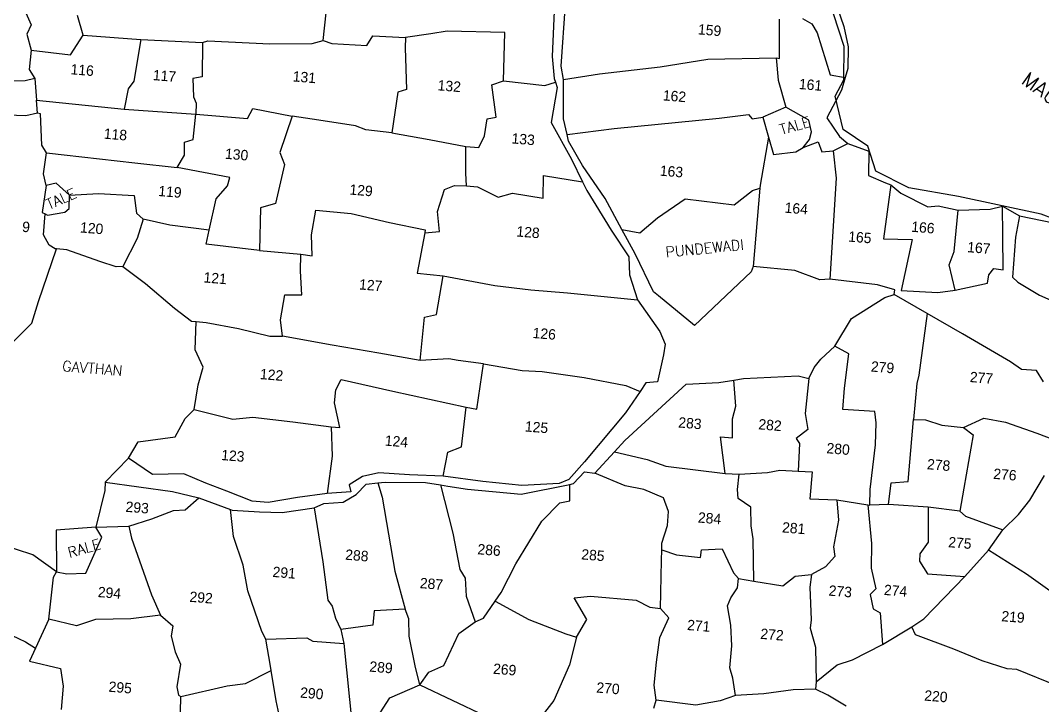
# Model space of a CAD drawing. Header units: metres. Extents: x 286999 to 289862, y 2087634 to 2091131.
# Drawn here: x 287755 to 288663, y 2089744 to 2090353 of the extents above; entities that cross this region are included whole.
import ezdxf
from ezdxf.enums import TextEntityAlignment as Align

# ---------------------------------------------------------------- set-up
doc = ezdxf.new("R2010")
doc.units = ezdxf.units.M
doc.header["$LTSCALE"] = 10
doc.header["$MEASUREMENT"] = 0
for name, color, linetype in [('OFF', 1, 'Continuous'), ('POLY_PARCEL', 6, 'Continuous'), ('POLY_ROAD', 30, 'Continuous'), ('POLY_WATER', 4, 'Continuous'), ('TEXT_MAPIN', 7, 'Continuous'), ('TEXT_MAPOUT', 7, 'Continuous'), ('TEXT_PARCEL', 7, 'Continuous'), ('V_BOUND_LINE', 7, 'Continuous'), ('VILLAGE BOUNDRY', 15, 'Continuous')]:
    doc.layers.add(name, color=color, linetype=linetype)
doc.styles.get("Standard").update_dxf_attribs({"font": 'simplex.shx'})
doc.styles.add('TEXT_MAP', font='')
doc.styles.get('TEXT_MAP').set_extended_font_data('Kruti Dev 050')

msp = doc.modelspace()

# ---------------------------------------------------------------- linework, layer by layer
at = {"layer": 'OFF'}
msp.add_line((287850.93, 2089963.65), (287830.01, 2089942.36), dxfattribs=at)
at = {"layer": 'POLY_PARCEL'}
for p, q in [((288023.72, 2090334.99), (288028.38, 2090377.38)), ((287759.66, 2090359.7), (287764.34, 2090349.02)), ((287810.72, 2090339.69), (287805.42, 2090357.15)), ((288429.41, 2090318.97), (288429.28, 2090353.81)), ((288449.67, 2090354.46), (288458.01, 2090349.82)), ((287764.34, 2090349.02), (287760.48, 2090340.63)), ((288458.01, 2090349.82), (288462.91, 2090341.89)), ((287760.48, 2090340.63), (287764.47, 2090326.44)), ((287799.4, 2090322.4), (287810.72, 2090339.69)), ((287810.72, 2090339.69), (287861.75, 2090335.97)), ((287861.75, 2090335.97), (287855.54, 2090298.86)), ((287861.75, 2090335.97), (287916.58, 2090333.07)), ((288062.59, 2090330.62), (288068.05, 2090339.28)), ((288068.05, 2090339.28), (288097, 2090337.58)), ((288097, 2090337.58), (288096.65, 2090328.5)), ((288119.46, 2090340.89), (288097, 2090337.58)), ((288133.92, 2090343.27), (288119.46, 2090340.89)), ((288185.34, 2090342.23), (288133.92, 2090343.27)), ((288184.2, 2090299.16), (288185.34, 2090342.23)), ((288462.91, 2090341.89), (288474.51, 2090304.51)), ((287764.47, 2090326.44), (287762.66, 2090309.17)), ((287764.47, 2090326.44), (287799.4, 2090322.4)), ((287916.58, 2090333.07), (287916.47, 2090302.59)), ((287916.58, 2090333.07), (287921.47, 2090334.65)), ((287921.47, 2090334.65), (287976.34, 2090332.14)), ((287976.34, 2090332.14), (288013.99, 2090332.22)), ((288013.99, 2090332.22), (288023.72, 2090334.99)), ((288023.72, 2090334.99), (288031.43, 2090332.38)), ((288031.43, 2090332.38), (288062.59, 2090330.62)), ((288096.65, 2090328.5), (288097.99, 2090291.56)), ((288323.28, 2090311.49), (288365.62, 2090318.46)), ((288365.62, 2090318.46), (288426.26, 2090319.69)), ((288426.26, 2090319.69), (288428.3, 2090299.81)), ((288426.26, 2090319.69), (288429.41, 2090318.97)), ((287762.66, 2090309.17), (287767.56, 2090301.24)), ((288269.35, 2090305.36), (288323.28, 2090311.49)), ((287759.07, 2090299.17), (287710.66, 2090298.37)), ((287767.56, 2090301.24), (287759.07, 2090299.17)), ((287767.56, 2090301.24), (287769.23, 2090281.87)), ((287916.47, 2090302.59), (287908.04, 2090301.3)), ((287908.04, 2090301.3), (287908.69, 2090285.01)), ((288173.61, 2090295.67), (288184.2, 2090299.16)), ((288184.2, 2090299.16), (288220.7, 2090294.98)), ((288237.56, 2090300.38), (288269.35, 2090305.36)), ((288428.3, 2090299.81), (288435.11, 2090275.83)), ((288474.51, 2090304.51), (288487.81, 2090302.23)), ((287850.63, 2090292.13), (287847.03, 2090273.92)), ((287855.54, 2090298.86), (287850.63, 2090292.13)), ((288097.99, 2090291.56), (288090.25, 2090289.03)), ((288177.59, 2090266.83), (288173.61, 2090295.67)), ((288220.7, 2090294.98), (288230.29, 2090297.82)), ((287769.87, 2090270.33), (287769.23, 2090281.87)), ((287769.23, 2090281.87), (287847.03, 2090273.92)), ((287908.69, 2090285.01), (287910.99, 2090279.27)), ((288090.25, 2090289.03), (288084.93, 2090253.03)), ((287847.03, 2090273.92), (287910.64, 2090269.52)), ((287910.99, 2090279.27), (287910.64, 2090269.52)), ((287956.69, 2090265.75), (287961.37, 2090274.48)), ((287961.37, 2090274.48), (287996.2, 2090267.81)), ((287759.77, 2090267.99), (287724.62, 2090269.28)), ((287769.87, 2090270.33), (287759.77, 2090267.99)), ((287772.59, 2090269.71), (287769.87, 2090270.33)), ((287773.88, 2090241.89), (287772.59, 2090269.71)), ((287908.41, 2090247.13), (287910.64, 2090269.52)), ((287910.64, 2090269.52), (287956.69, 2090265.75)), ((287996.2, 2090267.81), (287985.23, 2090235.45)), ((288020.08, 2090264.28), (287996.2, 2090267.81)), ((288052.55, 2090259.24), (288020.08, 2090264.28)), ((288167.12, 2090250.26), (288169.56, 2090265.51)), ((288169.56, 2090265.51), (288177.59, 2090266.83)), ((288282.58, 2090256.84), (288375.74, 2090265.94)), ((288375.74, 2090265.94), (288401.93, 2090269.3)), ((288401.93, 2090269.3), (288405.05, 2090265.38)), ((288405.05, 2090265.38), (288414.52, 2090266.98)), ((288061.77, 2090255.72), (288052.55, 2090259.24)), ((288084.93, 2090253.03), (288061.77, 2090255.72)), ((288240.68, 2090251.35), (288282.58, 2090256.84)), ((287900.53, 2090233.13), (287900.68, 2090244.6)), ((287900.68, 2090244.6), (287908.41, 2090247.13)), ((288084.93, 2090253.03), (288118.13, 2090247.15)), ((288118.13, 2090247.15), (288150.51, 2090240.93)), ((288162.31, 2090239.97), (288167.12, 2090250.26)), ((288419.62, 2090248.94), (288412.2, 2090206.34)), ((288450.28, 2090239.98), (288463.86, 2090244.9)), ((288463.86, 2090244.9), (288467.09, 2090235.92)), ((287778.09, 2090235.21), (287773.88, 2090241.89)), ((287985.23, 2090235.45), (287989.51, 2090224.8)), ((288150.54, 2090217.17), (288150.51, 2090240.93)), ((288150.51, 2090240.93), (288162.31, 2090239.97)), ((288467.09, 2090235.92), (288477.09, 2090237.08)), ((288477.09, 2090237.08), (288490.03, 2090243.44)), ((288477.09, 2090237.08), (288479.85, 2090212.7)), ((287775.36, 2090216.42), (287778.09, 2090235.21)), ((287778.09, 2090235.21), (287856.61, 2090226.41)), ((287856.61, 2090226.41), (287894.09, 2090222.17)), ((287894.09, 2090222.17), (287900.53, 2090233.13)), ((287940.9, 2090213.19), (287894.09, 2090222.17)), ((287989.51, 2090224.8), (287981.4, 2090190.08)), ((287777.74, 2090206.03), (287775.36, 2090216.42)), ((287938.71, 2090205.85), (287940.9, 2090213.19)), ((288151.08, 2090205.78), (288150.54, 2090217.17)), ((288219.31, 2090194.73), (288219.77, 2090214.89)), ((288219.77, 2090214.89), (288254.35, 2090209.31)), ((288479.85, 2090212.7), (288474.11, 2090122.81)), ((287928.66, 2090194.39), (287938.71, 2090205.85)), ((288125.44, 2090182.93), (288131.8, 2090202.6)), ((288131.8, 2090202.6), (288140.42, 2090206.25)), ((288140.42, 2090206.25), (288151.08, 2090205.78)), ((288151.08, 2090205.78), (288161.11, 2090205.04)), ((288161.11, 2090205.04), (288179.36, 2090195.62)), ((288179.36, 2090195.62), (288191.95, 2090199.35)), ((288191.95, 2090199.35), (288219.31, 2090194.73)), ((288388.98, 2090188.84), (288405.49, 2090201.75)), ((288405.49, 2090201.75), (288411.99, 2090203.88)), ((288411.99, 2090203.88), (288406.08, 2090134)), ((288412.2, 2090206.34), (288411.99, 2090203.88)), ((288528.29, 2090206.73), (288521.78, 2090158.59)), ((287798.36, 2090197.5), (287824.25, 2090198.96)), ((287824.25, 2090198.96), (287855.81, 2090197.17)), ((287855.81, 2090197.17), (287858.09, 2090181.54)), ((287922.41, 2090166.39), (287928.66, 2090194.39)), ((287981.4, 2090190.08), (287968.03, 2090186.42)), ((288321.08, 2090177.37), (288345.45, 2090194.38)), ((288345.45, 2090194.38), (288388.98, 2090188.84)), ((287775.28, 2090162.18), (287776.69, 2090180.96)), ((287858.09, 2090181.54), (287864, 2090176.3)), ((287968.03, 2090186.42), (287967.3, 2090148.46)), ((288013.61, 2090162.38), (288017.38, 2090184.25)), ((288017.38, 2090184.25), (288048.83, 2090181.28)), ((288048.83, 2090181.28), (288082.66, 2090173.36)), ((288127.17, 2090165.36), (288125.44, 2090182.93)), ((288584.66, 2090147.5), (288588.21, 2090184.13)), ((288627.83, 2090161.79), (288627.63, 2090187.9)), ((287864, 2090176.3), (287858.62, 2090158.92)), ((287887.72, 2090170.8), (287864, 2090176.3)), ((288082.66, 2090173.36), (288114.61, 2090166.79)), ((288305.32, 2090164.01), (288321.08, 2090177.37)), ((288642.57, 2090179.27), (288639.18, 2090160.07)), ((287922.41, 2090166.39), (287887.72, 2090170.8)), ((287919.81, 2090153.94), (287922.41, 2090166.39)), ((288114.13, 2090164.2), (288107.49, 2090128.17)), ((288114.61, 2090166.79), (288114.13, 2090164.2)), ((288114.13, 2090164.2), (288127.17, 2090165.36)), ((288289.39, 2090166.94), (288305.32, 2090164.01)), ((287780.48, 2090153.04), (287775.28, 2090162.18)), ((287858.62, 2090158.92), (287845.9, 2090134.22)), ((287967.3, 2090148.46), (287919.81, 2090153.94)), ((288014.06, 2090143.73), (288013.61, 2090162.38)), ((288521.78, 2090158.59), (288547.1, 2090158.1)), ((288547.1, 2090158.1), (288537.46, 2090112.95)), ((288628.11, 2090131.27), (288627.83, 2090161.79)), ((288639.18, 2090160.07), (288636.28, 2090124.66)), ((287770.76, 2090102.95), (287786.87, 2090149.75)), ((287785.76, 2090149.84), (287780.48, 2090153.04)), ((287786.87, 2090149.75), (287785.76, 2090149.84)), ((287796, 2090149), (287786.87, 2090149.75)), ((287825.27, 2090138.69), (287796, 2090149)), ((287967.3, 2090148.46), (288003.86, 2090144.96)), ((288003.82, 2090129.92), (288003.86, 2090144.96)), ((288003.86, 2090144.96), (288014.06, 2090143.73)), ((288580.12, 2090135.6), (288584.66, 2090147.5)), ((287839.93, 2090133.92), (287825.27, 2090138.69)), ((288585.4, 2090112.99), (288580.12, 2090135.6)), ((287845.9, 2090134.22), (287839.93, 2090133.92)), ((287845.9, 2090134.22), (287866.06, 2090119.11)), ((288004.87, 2090108.85), (288003.82, 2090129.92)), ((288107.49, 2090128.17), (288130.4, 2090125.74)), ((288614.06, 2090119.35), (288615.45, 2090126.76)), ((288615.45, 2090126.76), (288619.87, 2090132.34)), ((288619.87, 2090132.34), (288628.11, 2090131.27)), ((287866.06, 2090119.11), (287891.61, 2090097.22)), ((288124.42, 2090091.39), (288130.4, 2090125.74)), ((288130.4, 2090125.74), (288176.46, 2090117.22)), ((288585.4, 2090112.99), (288614.06, 2090119.35)), ((288636.28, 2090124.66), (288641.26, 2090120.22)), ((288641.26, 2090120.22), (288660.53, 2090108.75)), ((287986.01, 2090086.63), (287989.82, 2090108.89)), ((287989.82, 2090108.89), (288004.87, 2090108.85)), ((288176.46, 2090117.22), (288208.24, 2090113.43)), ((288208.24, 2090113.43), (288240.91, 2090110.76)), ((288240.91, 2090110.76), (288303.19, 2090104.64)), ((288560.54, 2090092.32), (288531.16, 2090109.24)), ((288537.46, 2090112.95), (288570.19, 2090111.06)), ((288570.19, 2090111.06), (288585.4, 2090112.99)), ((288660.53, 2090108.75), (288688.42, 2090096.17)), ((287764.82, 2090083.63), (287770.76, 2090102.95)), ((287891.61, 2090097.22), (287906.91, 2090085.67)), ((288113.93, 2090089.08), (288124.42, 2090091.39)), ((288560.54, 2090092.32), (288553.17, 2090037.46)), ((288591.84, 2090074.29), (288560.54, 2090092.32)), ((287748.41, 2090067.15), (287764.82, 2090083.63)), ((287906.91, 2090085.67), (287910.98, 2090085.21)), ((287910.11, 2090060.18), (287910.98, 2090085.21)), ((287910.98, 2090085.21), (287919.86, 2090084.22)), ((287919.86, 2090084.22), (287948.76, 2090079.08)), ((287987.73, 2090072.08), (287986.01, 2090086.63)), ((288109.99, 2090050.59), (288113.93, 2090089.08)), ((287948.76, 2090079.08), (287976.32, 2090072.07)), ((287976.32, 2090072.07), (287987.73, 2090072.08)), ((288031.85, 2090064.11), (287987.73, 2090072.08)), ((288634.58, 2090049.41), (288591.84, 2090074.29)), ((288073.28, 2090057.16), (288031.85, 2090064.11)), ((288490.9, 2090056.65), (288478.63, 2090063.38)), ((287917.15, 2090044.56), (287910.11, 2090060.18)), ((288109.99, 2090050.59), (288073.28, 2090057.16)), ((288487.2, 2090026.06), (288490.9, 2090056.65)), ((288135.46, 2090052.07), (288109.99, 2090050.59)), ((288143.67, 2090050.61), (288135.46, 2090052.07)), ((288166.4, 2090047.56), (288143.67, 2090050.61)), ((288160.33, 2090007.27), (288166.4, 2090047.56)), ((288166.4, 2090047.56), (288200.77, 2090041.58)), ((288644.33, 2090042.67), (288634.58, 2090049.41)), ((287912.71, 2090029.08), (287917.15, 2090044.56)), ((288200.77, 2090041.58), (288218.55, 2090040.92)), ((288218.55, 2090040.92), (288255.75, 2090035.5)), ((288553.17, 2090037.46), (288551.37, 2090030.08)), ((288657.71, 2090041.57), (288644.33, 2090042.67)), ((288664.09, 2090031.73), (288657.71, 2090041.57)), ((287909.34, 2090007.18), (287912.71, 2090029.08)), ((288035.17, 2090024.61), (288039.88, 2090033.72)), ((288039.88, 2090033.72), (288085.78, 2090023.24)), ((288255.75, 2090035.5), (288292.82, 2090028.5)), ((288292.82, 2090028.5), (288305.4, 2090022.91)), ((288390.64, 2090010.06), (288388.78, 2090033.22)), ((288455.55, 2090034.66), (288452.08, 2090003.6)), ((288551.37, 2090030.08), (288548.37, 2089998.25)), ((288033.82, 2090012.84), (288035.17, 2090024.61)), ((288085.78, 2090023.24), (288150.98, 2090009.22)), ((288485.66, 2090007.18), (288487.2, 2090026.06)), ((288038.77, 2089991.05), (288033.82, 2090012.84)), ((288146.9, 2089973.92), (288150.98, 2090009.22)), ((288150.98, 2090009.22), (288160.33, 2090007.27)), ((288387.74, 2089998.82), (288390.64, 2090010.06)), ((287901.15, 2089999.14), (287909.34, 2090007.18)), ((287909.34, 2090007.18), (287943.49, 2089998.45)), ((287943.49, 2089998.45), (287961.46, 2090000.15)), ((287961.46, 2090000.15), (287996.78, 2089996.07)), ((288452.08, 2090003.6), (288454.47, 2089989.14)), ((288514.03, 2090005.26), (288485.66, 2090007.18)), ((288515.19, 2089995.26), (288514.03, 2090005.26)), ((288592.95, 2089991.04), (288611.07, 2089999.45)), ((288611.07, 2089999.45), (288630.2, 2089995.91)), ((287892.23, 2089982.64), (287901.15, 2089999.14)), ((287996.78, 2089996.07), (288030.9, 2089991.69)), ((288030.9, 2089991.69), (288038.77, 2089991.05)), ((288030.9, 2089991.69), (288031.71, 2089965.49)), ((288387.53, 2089981.81), (288387.74, 2089998.82)), ((288514.76, 2089975.5), (288515.19, 2089995.26)), ((288543.8, 2089943.03), (288548.37, 2089998.25)), ((288548.37, 2089998.25), (288559.03, 2089997.77)), ((288559.03, 2089997.77), (288573.7, 2089993.01)), ((288573.7, 2089993.01), (288592.95, 2089991.04)), ((288592.95, 2089991.04), (288601.49, 2089984.64)), ((288630.2, 2089995.91), (288657.92, 2089986.12)), ((287859.38, 2089978.2), (287892.23, 2089982.64)), ((288380.99, 2089950.27), (288376.91, 2089982.68)), ((288376.91, 2089982.68), (288387.53, 2089981.81)), ((288454.47, 2089989.14), (288444.31, 2089981.26)), ((288444.31, 2089981.26), (288447.11, 2089976.68)), ((288601.49, 2089984.64), (288593.23, 2089937)), ((288657.92, 2089986.12), (288685.63, 2089975.33)), ((287850.93, 2089963.65), (287859.38, 2089978.2)), ((288134.61, 2089968.98), (288146.9, 2089973.92)), ((288447.11, 2089976.68), (288445.9, 2089952.23)), ((288509.94, 2089935.9), (288514.76, 2089975.5)), ((288031.71, 2089965.49), (288027.53, 2089932.33)), ((288130.36, 2089947.9), (288134.61, 2089968.98)), ((288282.63, 2089969.33), (288311.87, 2089962.65)), ((288311.87, 2089962.65), (288328.41, 2089956.55)), ((288328.41, 2089956.55), (288380.99, 2089950.27)), ((288292.14, 2089939.32), (288265.27, 2089950.39)), ((288380.99, 2089950.27), (288393.62, 2089949.63)), ((288392.1, 2089935.89), (288393.62, 2089949.63)), ((288393.62, 2089949.63), (288418.7, 2089951.14)), ((288418.7, 2089951.14), (288429.56, 2089953.02)), ((288429.56, 2089953.02), (288445.9, 2089952.23)), ((288445.9, 2089952.23), (288458.52, 2089951.59)), ((288458.52, 2089951.59), (288456.17, 2089927.63)), ((288651.92, 2089926.6), (288664.81, 2089948.52)), ((287830.01, 2089942.36), (287829.7, 2089935.09)), ((288072.45, 2089941.87), (288076.17, 2089929.21)), ((288128.16, 2089939.98), (288139.14, 2089897.09)), ((288242.92, 2089925.82), (288242.98, 2089940.51)), ((288308.9, 2089935.97), (288292.14, 2089939.32)), ((288326.13, 2089928.62), (288308.9, 2089935.97)), ((288392.64, 2089927.93), (288392.1, 2089935.89)), ((288509.6, 2089922.07), (288509.94, 2089935.9)), ((288526.29, 2089922.68), (288528.65, 2089941.89)), ((288528.65, 2089941.89), (288543.8, 2089943.03)), ((288593.23, 2089937), (288589.59, 2089916.71)), ((287829.7, 2089935.09), (287821.91, 2089902.59)), ((287901.19, 2089917.75), (287913.3, 2089928.51)), ((288076.17, 2089929.21), (288087.42, 2089863.35)), ((288330.67, 2089916.37), (288326.13, 2089928.62)), ((288403.9, 2089920.28), (288392.64, 2089927.93)), ((288456.17, 2089927.63), (288480.27, 2089926.84)), ((288480.27, 2089926.84), (288481.93, 2089908.69)), ((288480.27, 2089926.84), (288507.8, 2089922.36)), ((288641.75, 2089913.58), (288651.92, 2089926.6)), ((287890.86, 2089917.41), (287901.19, 2089917.75)), ((287944.13, 2089894.08), (287941.39, 2089918.21)), ((288015.76, 2089919.66), (288023.52, 2089871.74)), ((288218.06, 2089907.66), (288234.07, 2089924.17)), ((288234.07, 2089924.17), (288242.92, 2089925.82)), ((288404.12, 2089903.63), (288403.9, 2089920.28)), ((288507.8, 2089922.36), (288509.6, 2089922.07)), ((288507.8, 2089922.36), (288511.15, 2089888.08)), ((288526.29, 2089922.68), (288509.6, 2089922.07)), ((288561.35, 2089920.21), (288526.29, 2089922.68)), ((288561.35, 2089920.21), (288561.56, 2089889.1)), ((288589.59, 2089916.71), (288561.35, 2089920.21)), ((287851.26, 2089903.23), (287871.62, 2089909.88)), ((287871.62, 2089909.88), (287890.86, 2089917.41)), ((288329.7, 2089903.98), (288330.67, 2089916.37)), ((288481.93, 2089908.69), (288477.21, 2089884.92)), ((288589.59, 2089916.71), (288594.78, 2089912.32)), ((288594.78, 2089912.32), (288627.96, 2089900.05)), ((288627.96, 2089900.05), (288641.75, 2089913.58)), ((287821.91, 2089902.59), (287851.26, 2089903.23)), ((287851.26, 2089903.23), (287853.57, 2089892.74)), ((288195.16, 2089869.93), (288218.06, 2089907.66)), ((288324.83, 2089888.15), (288329.7, 2089903.98)), ((288405.94, 2089891.99), (288404.12, 2089903.63)), ((288615, 2089882.11), (288627.96, 2089900.05)), ((287853.57, 2089892.74), (287871.23, 2089842.2)), ((287952.76, 2089868.82), (287944.13, 2089894.08)), ((288139.14, 2089897.09), (288145.22, 2089864.91)), ((288406.48, 2089854.54), (288405.94, 2089891.99)), ((287765.97, 2089877.74), (287736.64, 2089887.27)), ((288324.37, 2089872.74), (288324.66, 2089882.29)), ((288324.66, 2089882.29), (288324.83, 2089888.15)), ((288324.66, 2089882.29), (288337.81, 2089877.77)), ((288359.04, 2089875.64), (288359.98, 2089882.29)), ((288359.98, 2089882.29), (288378.27, 2089883.17)), ((288378.27, 2089883.17), (288388.41, 2089861.75)), ((288477.21, 2089884.92), (288478.51, 2089876.5)), ((288511.15, 2089888.08), (288510.92, 2089865.92)), ((288561.56, 2089889.1), (288553.96, 2089878.64)), ((288593.94, 2089858.73), (288615, 2089882.11)), ((288648.91, 2089860.72), (288615, 2089882.11)), ((287786.76, 2089862.81), (287765.97, 2089877.74)), ((288323.64, 2089830.03), (288324.37, 2089872.74)), ((288337.81, 2089877.77), (288359.04, 2089875.64)), ((288478.51, 2089876.5), (288470.22, 2089867.27)), ((288553.96, 2089878.64), (288553.84, 2089872.31)), ((288553.84, 2089872.31), (288560.84, 2089861.05)), ((287956.85, 2089845.74), (287952.76, 2089868.82)), ((288023.52, 2089871.74), (288027.87, 2089837.73)), ((288087.42, 2089863.35), (288096.58, 2089829.56)), ((288145.22, 2089864.91), (288150.12, 2089856.99)), ((288181.99, 2089844.48), (288195.16, 2089869.93)), ((288470.22, 2089867.27), (288457.77, 2089860.37)), ((288510.92, 2089865.92), (288514.99, 2089847.77)), ((287779.93, 2089820.76), (287784.17, 2089858.03)), ((287784.17, 2089858.03), (287786.76, 2089862.81)), ((288150.12, 2089856.99), (288150.8, 2089841.09)), ((288388.41, 2089861.75), (288392.8, 2089856.84)), ((288392.12, 2089848.58), (288392.8, 2089856.84)), ((288392.8, 2089856.84), (288406.48, 2089854.54)), ((288406.48, 2089854.54), (288432.29, 2089850.45)), ((288432.29, 2089850.45), (288443.3, 2089859.05)), ((288443.3, 2089859.05), (288457.77, 2089860.37)), ((288457.77, 2089860.37), (288456.45, 2089849)), ((288557.56, 2089820.92), (288593.94, 2089858.73)), ((288560.84, 2089861.05), (288593.94, 2089858.73)), ((288673.6, 2089842.86), (288648.91, 2089860.72)), ((287969.37, 2089809.87), (287956.85, 2089845.74)), ((288386.23, 2089839.56), (288392.12, 2089848.58)), ((288456.45, 2089849), (288457.64, 2089819.99)), ((288514.99, 2089847.77), (288509.81, 2089842.65)), ((287871.23, 2089842.2), (287879.26, 2089824.12)), ((288027.87, 2089837.73), (288031.78, 2089832.26)), ((288150.8, 2089841.09), (288158.84, 2089818.26)), ((288166.25, 2089821.61), (288176.6, 2089836.66)), ((288176.6, 2089836.66), (288181.99, 2089844.48)), ((288176.6, 2089836.66), (288206.55, 2089820.29)), ((288246.96, 2089839.56), (288261.35, 2089841.15)), ((288258.07, 2089820.43), (288246.96, 2089839.56)), ((288261.35, 2089841.15), (288301.86, 2089837.44)), ((288301.86, 2089837.44), (288314.04, 2089831.3)), ((288383.29, 2089832.68), (288386.23, 2089839.56)), ((288509.81, 2089842.65), (288512.72, 2089829.74)), ((288031.78, 2089832.26), (288034.88, 2089821.71)), ((288069.14, 2089828.24), (288068.07, 2089815.26)), ((288096.58, 2089829.56), (288069.14, 2089828.24)), ((288099.84, 2089820.98), (288096.58, 2089829.56)), ((288314.04, 2089831.3), (288323.64, 2089830.03)), ((288330.9, 2089821.92), (288323.64, 2089830.03)), ((288386.24, 2089815.41), (288383.29, 2089832.68)), ((288512.72, 2089829.74), (288518.79, 2089826.47)), ((287779.93, 2089820.76), (287768.2, 2089794.96)), ((287804.8, 2089814.77), (287779.93, 2089820.76)), ((287821.51, 2089820.53), (287804.8, 2089814.77)), ((287852.86, 2089821.13), (287821.51, 2089820.53)), ((287879.26, 2089824.12), (287852.86, 2089821.13)), ((287879.26, 2089824.12), (287890.34, 2089814.65)), ((288034.88, 2089821.71), (288039.65, 2089811.65)), ((288100.16, 2089805.51), (288099.84, 2089820.98)), ((288144.33, 2089807.83), (288158.84, 2089818.26)), ((288158.84, 2089818.26), (288166.25, 2089821.61)), ((288206.55, 2089820.29), (288239.6, 2089807.69)), ((288248.85, 2089804.56), (288258.07, 2089820.43)), ((288323.13, 2089804.34), (288330.9, 2089821.92)), ((288457.64, 2089819.99), (288456.63, 2089812.55)), ((288518.79, 2089826.47), (288520.83, 2089798.19)), ((288547.08, 2089813.86), (288557.56, 2089820.92)), ((287733.14, 2089813.05), (287759.46, 2089800.6)), ((287890.34, 2089814.65), (287888.81, 2089805.67)), ((287972.76, 2089802.86), (287969.37, 2089809.87)), ((288068.07, 2089815.26), (288039.65, 2089811.65)), ((288039.65, 2089811.65), (288042.19, 2089799.16)), ((288387.12, 2089797.12), (288386.24, 2089815.41)), ((288456.63, 2089812.55), (288461.22, 2089795.94)), ((288520.83, 2089798.19), (288547.08, 2089813.86)), ((288550.2, 2089806.72), (288547.08, 2089813.86)), ((287759.46, 2089800.6), (287768.2, 2089794.96)), ((287888.81, 2089805.67), (287892.41, 2089791.52)), ((287972.76, 2089802.86), (288009.32, 2089804.23)), ((287977.08, 2089778.98), (287972.76, 2089802.86)), ((288009.32, 2089804.23), (288014.61, 2089801.02)), ((288014.61, 2089801.02), (288042.19, 2089799.16)), ((288105.55, 2089779.33), (288100.16, 2089805.51)), ((288130.93, 2089779.62), (288144.33, 2089807.83)), ((288239.6, 2089807.69), (288248.85, 2089804.56)), ((288248.85, 2089804.56), (288242.89, 2089780.1)), ((288320.14, 2089782.4), (288323.13, 2089804.34)), ((288584.42, 2089794.02), (288550.2, 2089806.72)), ((287768.2, 2089794.96), (287762.98, 2089783.5)), ((287892.41, 2089791.52), (287897.08, 2089780.84)), ((288042.19, 2089799.16), (288049.61, 2089725.92)), ((288385.12, 2089777.48), (288387.12, 2089797.12)), ((288461.22, 2089795.94), (288461.5, 2089780.08)), ((288494.36, 2089784.52), (288520.83, 2089798.19)), ((288609.33, 2089783.67), (288584.42, 2089794.02)), ((287762.98, 2089783.5), (287790.57, 2089776.88)), ((288318.08, 2089761.98), (288320.14, 2089782.4)), ((288480.52, 2089780.11), (288494.36, 2089784.52)), ((288631.74, 2089776.69), (288609.33, 2089783.67)), ((287790.57, 2089776.88), (287792.86, 2089761.25)), ((287897.08, 2089780.84), (287893.83, 2089760.51)), ((287954.69, 2089763.45), (287977.69, 2089775.19)), ((287977.69, 2089775.19), (287977.08, 2089778.98)), ((287982.08, 2089748.08), (287977.69, 2089775.19)), ((288109.71, 2089762.35), (288105.55, 2089779.33)), ((288109.71, 2089762.35), (288117.76, 2089773.58)), ((288117.76, 2089773.58), (288130.93, 2089779.62)), ((288242.89, 2089780.1), (288228.8, 2089748.38)), ((288387.92, 2089768.15), (288385.12, 2089777.48)), ((288461.5, 2089780.08), (288461.85, 2089765)), ((288461.85, 2089765), (288480.52, 2089780.11)), ((288640.4, 2089775.98), (288631.74, 2089776.69)), ((288676.82, 2089761.12), (288640.4, 2089775.98)), ((287938.69, 2089761.59), (287954.69, 2089763.45)), ((288390.24, 2089752.91), (288387.92, 2089768.15)), ((288461.85, 2089765), (288461.23, 2089758.58)), ((287792.86, 2089761.25), (287791.15, 2089740.4)), ((287893.83, 2089760.51), (287895.22, 2089753.27)), ((287897.49, 2089751.9), (287938.69, 2089761.59)), ((288083, 2089750.68), (288109.71, 2089762.35)), ((288109.71, 2089762.35), (288167.3, 2089735.07)), ((288319.77, 2089748.78), (288318.08, 2089761.98)), ((288415.32, 2089754.42), (288390.24, 2089752.91)), ((288441.36, 2089757.83), (288415.32, 2089754.42)), ((288461.23, 2089758.58), (288441.36, 2089757.83)), ((288472.3, 2089753.17), (288461.23, 2089758.58)), ((287895.22, 2089753.27), (287897.49, 2089751.9)), ((287897.15, 2089738.07), (287897.49, 2089751.9)), ((287989.84, 2089712.2), (287982.08, 2089748.08)), ((288074.39, 2089737.53), (288083, 2089750.68)), ((288228.8, 2089748.38), (288201.77, 2089713.9)), ((288317.75, 2089741.63), (288319.77, 2089748.78)), ((288355.06, 2089744.3), (288319.77, 2089748.78)), ((288376.77, 2089748.07), (288355.06, 2089744.3)), ((288390.24, 2089752.91), (288376.77, 2089748.07)), ((288488.54, 2089743.52), (288472.3, 2089753.17))]:
    msp.add_line(p, q, dxfattribs=at)
at = {"layer": 'POLY_ROAD'}
for p, q in [((288229.47, 2090367.84), (288227.48, 2090320.66)), ((288235.2, 2090312.17), (288239.23, 2090367.15)), ((288227.48, 2090320.66), (288229.18, 2090301.3)), ((288237.56, 2090300.38), (288235.2, 2090312.17)), ((288229.18, 2090301.3), (288230.29, 2090297.82)), ((288237.49, 2090265.23), (288237.56, 2090300.38)), ((288231.79, 2090293.12), (288226.45, 2090262.15)), ((288230.29, 2090297.82), (288231.79, 2090293.12)), ((288240.68, 2090251.35), (288237.49, 2090265.23)), ((288226.45, 2090262.15), (288244.46, 2090229.44)), ((288241.99, 2090245.64), (288240.68, 2090251.35)), ((288254.29, 2090224.01), (288241.99, 2090245.64)), ((288244.46, 2090229.44), (288254.35, 2090209.31)), ((288274.4, 2090194.71), (288254.29, 2090224.01)), ((288254.35, 2090209.31), (288258.13, 2090201.61)), ((288258.13, 2090201.61), (288279.65, 2090166.57)), ((288289.39, 2090166.94), (288274.4, 2090194.71)), ((288279.65, 2090166.57), (288295.53, 2090142.77)), ((288301.02, 2090145.41), (288289.39, 2090166.94)), ((288317.49, 2090111.72), (288301.02, 2090145.41)), ((288295.53, 2090142.77), (288296.09, 2090126.78)), ((288296.09, 2090126.78), (288303.19, 2090104.64)), ((288404.3, 2090129.46), (288353.95, 2090081.55)), ((288406.08, 2090134), (288404.3, 2090129.46)), ((288442.85, 2090130.52), (288406.08, 2090134)), ((288465.14, 2090122.14), (288442.85, 2090130.52)), ((288474.11, 2090122.81), (288465.14, 2090122.14)), ((288516.39, 2090117.94), (288474.11, 2090122.81)), ((288531.97, 2090113.39), (288516.39, 2090117.94)), ((288321.88, 2090108.08), (288317.49, 2090111.72)), ((288522.97, 2090106.62), (288531.16, 2090109.24)), ((288531.16, 2090109.24), (288531.97, 2090113.39)), ((288303.19, 2090104.64), (288322.92, 2090076.31)), ((288353.95, 2090081.55), (288321.88, 2090108.08)), ((288493.3, 2090087.96), (288522.97, 2090106.62)), ((288478.63, 2090063.38), (288493.3, 2090087.96)), ((288322.92, 2090076.31), (288327.63, 2090065.14)), ((288327.63, 2090065.14), (288326.31, 2090055.62)), ((288465.95, 2090051.76), (288478.63, 2090063.38)), ((288326.31, 2090055.62), (288321.07, 2090031.67)), ((288460.18, 2090044.26), (288465.95, 2090051.76)), ((288397.4, 2090034.73), (288445.88, 2090036.85)), ((288445.88, 2090036.85), (288455.55, 2090034.66)), ((288455.55, 2090034.66), (288460.18, 2090044.26)), ((288292.05, 2089979.6), (288346.32, 2090029.53)), ((288310.67, 2090030.65), (288305.4, 2090022.91)), ((288321.07, 2090031.67), (288310.67, 2090030.65)), ((288346.32, 2090029.53), (288375.51, 2090030.89)), ((288375.51, 2090030.89), (288388.78, 2090033.22)), ((288388.78, 2090033.22), (288397.4, 2090034.73)), ((288305.4, 2090022.91), (288292.54, 2090004)), ((288292.54, 2090004), (288256.16, 2089960.58)), ((288282.63, 2089969.33), (288292.05, 2089979.6)), ((287872.26, 2089949.25), (287850.93, 2089963.65)), ((288265.27, 2089950.39), (288282.63, 2089969.33)), ((288256.16, 2089960.58), (288242.21, 2089944.84)), ((287899.98, 2089949.8), (287872.26, 2089949.25)), ((287919.48, 2089941.64), (287899.98, 2089949.8)), ((288058.8, 2089947.58), (288046.93, 2089940.11)), ((288073.37, 2089950.69), (288058.8, 2089947.58)), ((288100.43, 2089948.95), (288073.37, 2089950.69)), ((288130.36, 2089947.9), (288100.43, 2089948.95)), ((288165.62, 2089943.14), (288130.36, 2089947.9)), ((288242.21, 2089944.84), (288233.48, 2089941.34)), ((288246.23, 2089941.16), (288255.99, 2089951.61)), ((288255.99, 2089951.61), (288265.27, 2089950.39)), ((287830.01, 2089942.36), (287889.85, 2089934.18)), ((287938.13, 2089934.49), (287919.48, 2089941.64)), ((288046.93, 2089940.11), (288048.3, 2089933.91)), ((288053.32, 2089931.59), (288062.04, 2089940.72)), ((288062.04, 2089940.72), (288072.45, 2089941.87)), ((288072.45, 2089941.87), (288079.08, 2089942.6)), ((288079.08, 2089942.6), (288114.68, 2089942.03)), ((288114.68, 2089942.03), (288128.16, 2089939.98)), ((288128.16, 2089939.98), (288134.6, 2089939)), ((288134.6, 2089939), (288152.19, 2089936.15)), ((288152.19, 2089936.15), (288199.67, 2089931.8)), ((288200.48, 2089939.35), (288165.62, 2089943.14)), ((288199.67, 2089931.8), (288242.98, 2089940.51)), ((288233.48, 2089941.34), (288200.48, 2089939.35)), ((288242.98, 2089940.51), (288246.23, 2089941.16)), ((287889.85, 2089934.18), (287913.3, 2089928.51)), ((287913.3, 2089928.51), (287941.39, 2089918.21)), ((287960.85, 2089925.6), (287938.13, 2089934.49)), ((288000.98, 2089928.87), (287974.83, 2089924.45)), ((288027.53, 2089932.33), (288000.98, 2089928.87)), ((288048.3, 2089933.91), (288027.53, 2089932.33)), ((288041.49, 2089924.59), (288053.32, 2089931.59)), ((287941.39, 2089918.21), (287942.9, 2089917.65)), ((287942.9, 2089917.65), (287967.17, 2089916.14)), ((287974.83, 2089924.45), (287960.85, 2089925.6)), ((287987.28, 2089915.43), (288015.76, 2089919.66)), ((288015.76, 2089919.66), (288024.53, 2089923.63)), ((288024.53, 2089923.63), (288041.49, 2089924.59)), ((287967.17, 2089916.14), (287987.28, 2089915.43))]:
    msp.add_line(p, q, dxfattribs=at)
at = {"layer": 'POLY_WATER'}
for p, q in [((288435.11, 2090275.83), (288414.52, 2090266.98)), ((288455.44, 2090264.33), (288435.11, 2090275.83)), ((288414.52, 2090266.98), (288419.62, 2090248.94)), ((288457.74, 2090253.78), (288455.44, 2090264.33)), ((288456.12, 2090246.88), (288457.74, 2090253.78)), ((288419.62, 2090248.94), (288423.93, 2090233.71)), ((288450.28, 2090239.98), (288456.12, 2090246.88)), ((288423.93, 2090233.71), (288443.98, 2090235.93)), ((288443.98, 2090235.93), (288450.28, 2090239.98)), ((287777.74, 2090206.03), (287774.23, 2090182.2)), ((287786.62, 2090208.1), (287777.74, 2090206.03)), ((287798.36, 2090197.5), (287786.62, 2090208.1)), ((287798.18, 2090185.69), (287798.36, 2090197.5)), ((287774.23, 2090182.2), (287776.69, 2090180.96)), ((287776.69, 2090180.96), (287779.01, 2090179.79)), ((287779.01, 2090179.79), (287794.33, 2090182.42)), ((287794.33, 2090182.42), (287798.18, 2090185.69)), ((287821.91, 2089902.59), (287786.51, 2089899.86)), ((287786.51, 2089899.86), (287786.76, 2089862.81)), ((287827.28, 2089893.72), (287821.91, 2089902.59)), ((287812.93, 2089861.61), (287827.28, 2089893.72)), ((287786.76, 2089862.81), (287796, 2089861.12)), ((287796, 2089861.12), (287812.93, 2089861.61))]:
    msp.add_line(p, q, dxfattribs=at)
at = {"layer": 'V_BOUND_LINE'}
for p, q in [((288472.95, 2090387.49), (288486.6, 2090347.42)), ((288486.6, 2090347.42), (288490.48, 2090329.41)), ((288490.48, 2090329.41), (288490.14, 2090310.1)), ((288490.14, 2090310.1), (288487.81, 2090302.23)), ((288487.81, 2090302.23), (288484.44, 2090290.81)), ((288484.44, 2090290.81), (288471.32, 2090266.37)), ((288471.32, 2090266.37), (288482.73, 2090249.8)), ((288482.73, 2090249.8), (288490.03, 2090243.44)), ((288490.03, 2090243.44), (288508.82, 2090236.55)), ((288508.82, 2090236.55), (288508.37, 2090214.95)), ((288508.37, 2090214.95), (288523.48, 2090208.36)), ((288523.48, 2090208.36), (288528.29, 2090206.73)), ((288528.29, 2090206.73), (288537.16, 2090199.42)), ((288537.16, 2090199.42), (288561.28, 2090187.16)), ((288561.28, 2090187.16), (288570.41, 2090188.06)), ((288570.41, 2090188.06), (288588.21, 2090184.13)), ((288588.21, 2090184.13), (288616.7, 2090185.09)), ((288616.7, 2090185.09), (288627.63, 2090187.9)), ((288627.63, 2090187.9), (288642.57, 2090179.27)), ((288642.57, 2090179.27), (288672.95, 2090173.08))]:
    msp.add_line(p, q, dxfattribs=at)
at = {"layer": 'VILLAGE BOUNDRY'}
for p, q in [((288486.78, 2090329.57), (288472.51, 2090373.83)), ((288486.48, 2090300.15), (288486.78, 2090329.57)), ((288478.97, 2090285.54), (288486.48, 2090300.15)), ((288486.04, 2090256.04), (288478.97, 2090285.54)), ((288507.95, 2090241.11), (288486.04, 2090256.04)), ((288515.08, 2090218.98), (288507.95, 2090241.11)), ((288544.35, 2090204), (288515.08, 2090218.98)), ((288588.39, 2090196.2), (288544.35, 2090204)), ((288661.77, 2090180.77), (288588.39, 2090196.2)), ((288720.35, 2090158.11), (288661.77, 2090180.77))]:
    msp.add_line(p, q, dxfattribs=at)

# ---------------------------------------------------------------- texts
at = {"layer": 'TEXT_MAPIN'}
for s, rotation, p in [('TALE', 16.34805, (288431.13, 2090251.01)), ('TALE', 23.9181, (287780.23, 2090184.47)), ('PUNDEWADI', 5.7532, (288328.58, 2090142.21)), ('GAVTHAN', 355.32171, (287791.75, 2090041.28)), ('RALE', 16.34805, (287798.53, 2089875.09))]:
    msp.add_text(s, height=9.243, rotation=rotation, dxfattribs=at).set_placement(p)
at = {"layer": 'TEXT_MAPOUT'}
msp.add_text('MAUJE PAGOTKHARHI SHIV', height=12.8369, rotation=324.37257, dxfattribs=at).set_placement((288643.19, 2090297.38))
at = {"layer": 'TEXT_PARCEL', "style": 'TEXT_MAP'}
for s, height, p in [('159', 9.243, (288367.32, 2090344.23)), ('116', 9.243, (287809.79, 2090308.79)), ('117', 9.243, (287882.91, 2090303.61)), ('131', 9.243, (288007.18, 2090302.43)), ('132', 9.243, (288135.98, 2090294.52)), ('161', 9.243, (288457.01, 2090295.67)), ('162', 9.243, (288336.09, 2090285.57)), ('118', 9.243, (287839.29, 2090251.55)), ('133', 9.243, (288201.62, 2090247.32)), ('130', 9.243, (287947.02, 2090233.69)), ('163', 9.243, (288333.41, 2090218.66)), ('119', 9.243, (287887.75, 2090200.57)), ('129', 9.243, (288057.6, 2090201.87)), ('164', 9.243, (288444.32, 2090185.76)), ('9', 9.24, (287759.86, 2090169.33)), ('120', 9.243, (287818.2, 2090168.18)), ('166', 9.243, (288556.86, 2090168.82)), ('128', 9.243, (288205.94, 2090164.63)), ('165', 9.243, (288500.84, 2090160.1)), ('167', 9.243, (288606.54, 2090150.69)), ('121', 9.243, (287927.91, 2090123.85)), ('127', 9.243, (288066.14, 2090117.62)), ('126', 9.243, (288220.37, 2090074.4)), ('279', 9.243, (288520.98, 2090044.58)), ('122', 9.243, (287978.08, 2090037.94)), ('277', 9.243, (288608.85, 2090035.32)), ('283', 9.243, (288349.83, 2089994.87)), ('125', 9.243, (288213.52, 2089991.33)), ('282', 9.243, (288420.97, 2089993.23)), ('124', 9.243, (288089.03, 2089978.82)), ('280', 9.243, (288481.5, 2089972.01)), ('123', 9.243, (287943.64, 2089965.93)), ('278', 9.243, (288570.83, 2089957.77)), ('276', 9.243, (288629.72, 2089949.23)), ('293', 9.243, (287858.65, 2089919.93)), ('284', 9.243, (288367.25, 2089910.4)), ('281', 9.243, (288442.01, 2089901.62)), ('275', 9.243, (288589.74, 2089888.47)), ('288', 9.243, (288053.83, 2089877.36)), ('286', 9.243, (288171.31, 2089882.21)), ('285', 9.243, (288263.61, 2089877.63)), ('291', 9.243, (287989.29, 2089862.05)), ('287', 9.243, (288120.12, 2089852.11)), ('294', 9.243, (287833.99, 2089844.16)), ('292', 9.243, (287915.45, 2089839.94)), ('273', 9.243, (288483.44, 2089845.42)), ('274', 9.243, (288532.54, 2089846.1)), ('219', 9.243, (288636.91, 2089822.71)), ('271', 9.243, (288357.61, 2089814.92)), ('272', 9.243, (288422.73, 2089807.1)), ('289', 9.243, (288075.3, 2089777.9)), ('269', 9.243, (288185.2, 2089775.99)), ('295', 9.243, (287843.58, 2089760.02)), ('270', 9.243, (288277.01, 2089759.27)), ('290', 9.243, (288013.76, 2089754.79)), ('220', 9.243, (288568.4, 2089752.16))]:
    msp.add_text(s, height=height, rotation=355.32171, dxfattribs=at).set_placement(p, align=Align.MIDDLE)

doc.saveas('drawing.dxf')
